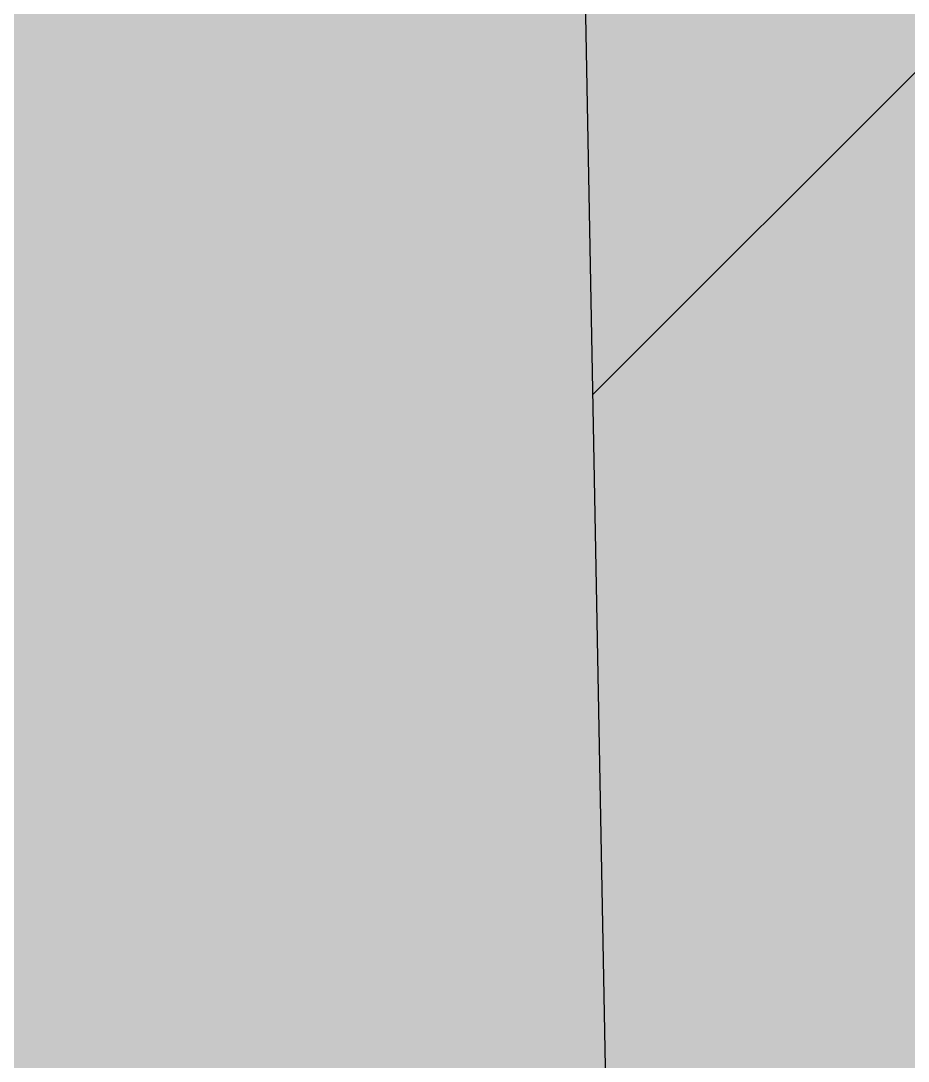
# Model space of a CAD drawing. Header units: inches. Extents: x 628093 to 631450, y 4517559 to 4521481.
# Drawn here: x 629097.144 to 629100.771, y 4519534.627 to 4519538.878 of the extents above; entities that cross this region are included whole.
import ezdxf

# ---------------------------------------------------------------- set-up
doc = ezdxf.new("R2010")
doc.units = ezdxf.units.IN
doc.header["$MEASUREMENT"] = 0
doc.layers.add('_ENGEO-QRV2', color=51, linetype='Continuous')
doc.layers.add('ATA._LEASE_2003', color=6, linetype='Continuous')

msp = doc.modelspace()

# ---------------------------------------------------------------- hatches: boundary and pattern name
at = {"layer": '_ENGEO-QRV2'}
msp.add_hatch(color=256, dxfattribs=at).paths.add_polyline_path([(629092.8782, 4519574.712), (629089.5346, 4519579.1742), (629085.407, 4519585.3807), (629083.8169, 4519590.1246), (629082.9189, 4519598.3966), (629081.7654, 4519606.9153), (629080.9244, 4519611.9235), (629080.0921, 4519616.4295), (629077.7706, 4519619.9049), (629075.7309, 4519621.6273), (629072.9597, 4519622.0812), (629069.4614, 4519621.0156), (629065.7427, 4519618.1881), (629062.2926, 4519614.3608), (629059.3536, 4519610.0401), (629051.4927, 4519599.8572), (629047.0688, 4519594.2549), (629044.87, 4519590.7005), (629044.9226, 4519587.6877), (629045.4731, 4519584.9348), (629047.7858, 4519581.9615), (629050.3497, 4519578.9925), (629055.7943, 4519569.293), (629059.7102, 4519560.8226), (629060.0052, 4519558.3163), (629059.5468, 4519555.7969), (629058.5773, 4519553.7708), (629056.3741, 4519550.4675), (629054.9243, 4519547.1774), (629054.7608, 4519542.1517), (629056.0103, 4519535.1041), (629057.9025, 4519533.5063), (629059.7947, 4519531.9085), (629061.462, 4519529.8408), (629064.5068, 4519528.962), (629075.031, 4519526.8159), (629084.607, 4519525.5852), (629089.9652, 4519525.6788), (629094.1383, 4519526.9165), (629098.9655, 4519530.7284), (629103.5151, 4519537.0982), (629105.1369, 4519539.4825), (629103.9963, 4519544.8147), (629104.8771, 4519549.305), (629106.5649, 4519553.3528), (629109.0105, 4519557.1626), (629111.2049, 4519560.968), (629111.1698, 4519562.9765), (629110.1259, 4519565.2186), (629108.0818, 4519567.192), (629103.0241, 4519569.1129), (629097.4467, 4519572.0292)])
at = {"layer": 'ATA._LEASE_2003'}
h = msp.add_hatch(dxfattribs=at)
h.set_pattern_fill('ANSI31', color=251, scale=60, style=0)
h.paths.add_polyline_path([(629306.6229, 4519190.8348), (629305.5902, 4519252.8454), (629104.7724, 4519254.3106), (629097.2402, 4519657.2823), (629297.95, 4519656.2038), (629291.8395, 4519990.4343), (629348.9058, 4519934.5535), (629414.8859, 4519897.5425), (629434.6849, 4519887.6153), (629526.7583, 4519872.1105), (629527.4098, 4519861.4936), (629522.6195, 4519846.3092), (629511.9405, 4519819.2509), (629511.8554, 4519796.1469), (629520.3695, 4519731.1877), (629523.1661, 4519706.557), (629533.8299, 4519640.0598), (629537.7891, 4519617.6387), (629542.4912, 4519602.7727), (629549.5464, 4519583.4092), (629552.4743, 4519571.5888), (629553.4612, 4519559.2391), (629555.1136, 4519544.1087), (629557.1337, 4519535.9934), (629579.6417, 4519489.6074), (629617.2931, 4519420.4055), (629636.9531, 4519349.2064), (629895.5088, 4519327.0427), (629896.4051, 4519326.4223), (629896.0841, 4519271.0583), (629813.0238, 4519270.1087), (629784.4069, 4519278.9178), (629769.2434, 4519302.2847), (629755.1149, 4519310.2236), (629742.7741, 4519313.4197), (629725.7662, 4519310.3943), (629716.6261, 4519306.1403), (629706.0139, 4519288.5595), (629677.4421, 4519283.285), (629657.8769, 4519295.5162), (629623.3892, 4519282.2326), (629614.8982, 4519271.406), (629605.8045, 4519268.1529), (629567.6474, 4519288.4826), (629557.5112, 4519287.6048), (629541.5794, 4519277.8793), (629521.0506, 4519290.8189), (629489.7415, 4519301.4012), (629483.0377, 4519301.5899), (629474.419, 4519282.8433), (629474.4555, 4519260.3053), (629492.0966, 4519230.1383), (629505.871, 4519226.0229), (629513.1071, 4519216.3882), (629527.3513, 4519191.0636), (629544.8507, 4519172.4642), (629552.3015, 4519158.136), (629554.7673, 4519146.0643), (629573.3092, 4519129.9136), (629605.2242, 4519128.2084), (629700.0219, 4519082.5537), (629708.8144, 4519081.4622), (629716.267, 4519085.3272), (629734.6704, 4519108.0582), (629771.0063, 4519108.6924), (629778.763, 4519095.133), (629776.4961, 4519081.3986), (629781.7034, 4519070.2846), (629783.1085, 4519061.5943), (629777.5597, 4519056.9135), (629612.0455, 4519055.3579), (629608.5122, 4519083.4464), (629573.451, 4519081.5894), (629560.9865, 4519077.6369), (629555.9747, 4519077.5494), (629530.9012, 4519079.9118), (629529.8145, 4519068.3779), (629531.3664, 4519047.2509), (629531.4585, 4519045.9969), (629544.2054, 4519033.7695), (629573.1322, 4519028.0495), (629577.1083, 4519015.6691), (629568.6417, 4518998.0915), (629567.1786, 4518938.3068), (629513.8009, 4518908.7405), (629512.2974, 4518955.7414), (629515.4161, 4518959.813), (629531.6829, 4518961.3419), (629542.764, 4518972.7402), (629546.197, 4518991.4748), (629531.8713, 4519022.3494), (629509.4717, 4519049.0729), (629506.502, 4519055.0576), (629505.8779, 4519075.43), (629510.5639, 4519094.1865), (629537.7307, 4519125.8881), (629531.2453, 4519153.2606), (629511.2007, 4519173.8832), (629499.0685, 4519213.9518), (629479.1403, 4519221.6235), (629451.1557, 4519268.7954), (629430.8356, 4519276.5642), (629415.0342, 4519275.3583), (629408.319, 4519269.0392), (629409.6804, 4519226.574), (629400.6695, 4519209.6683), (629393.9489, 4519203.6598), (629388.5548, 4519192.71), (629312.6446, 4519188.2646)])
h.paths.add_polyline_path([(629240.3633, 4520058.3518), (629175.5182, 4520058.0283), (629133.6784, 4520073.5427), (629088.5041, 4520136.3738), (629083.9614, 4520381.542), (629089.2096, 4520381.4403), (629132.8704, 4520367.6997), (629217.0063, 4520366.7192), (629223.7877, 4520282.4791), (629163.6209, 4520253.3606), (629139.4049, 4520229.2503), (629185.9717, 4520111.6764), (629206.6265, 4520114.9441)])

# ---------------------------------------------------------------- linework, layer by layer
at = {"layer": 'ATA._LEASE_2003', "color": 251}
msp.add_lwpolyline([(629531.2453, 4519153.2606), (629511.2007, 4519173.8832), (629499.0685, 4519213.9518), (629479.1403, 4519221.6235), (629451.1557, 4519268.7954), (629430.8356, 4519276.5642), (629415.0342, 4519275.3583), (629408.319, 4519269.0392), (629409.6804, 4519226.574), (629400.6695, 4519209.6683), (629393.9489, 4519203.6598), (629388.5548, 4519192.71), (629312.6446, 4519188.2646), (629306.081, 4519190.8249), (629304.946, 4519252.7554), (629104.7724, 4519254.3106), (629097.2402, 4519657.2823), (629297.95, 4519656.2038), (629291.8395, 4519990.4343)], dxfattribs=at)

doc.saveas('drawing.dxf')
